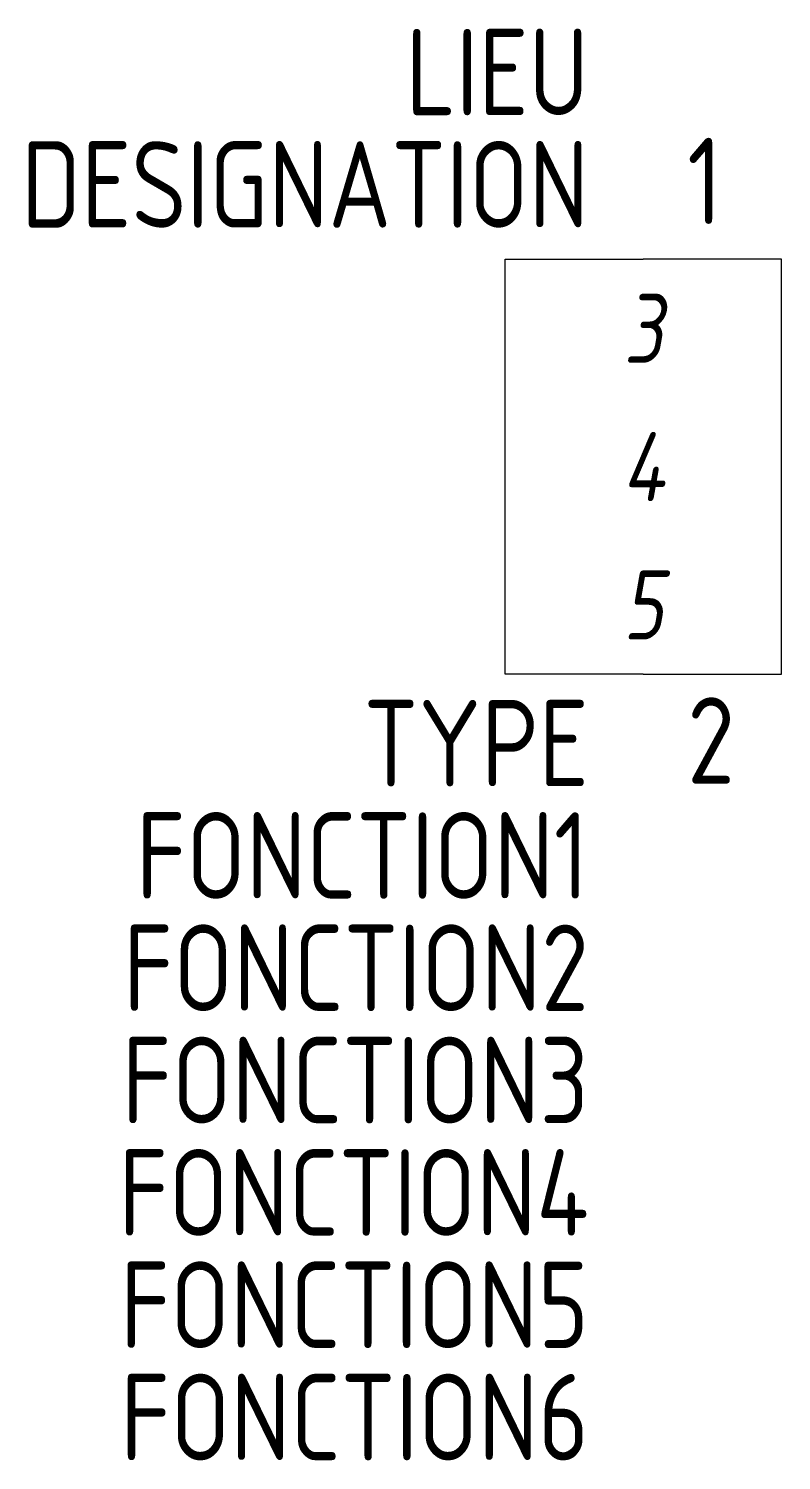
# Model space of a CAD drawing. Header units: millimetres. Extents: x -17.8 to 4, y -34.7 to 6.7.
import ezdxf
from ezdxf.enums import TextEntityAlignment as Align

# ---------------------------------------------------------------- set-up
doc = ezdxf.new("R2010")
doc.units = ezdxf.units.MM
for name, color, linetype in [('SYMB_FIL', 3, 'Continuous'), ('SYMB_TXT_CONTACT', 2, 'Continuous'), ('SYMB_TXT_NOM', 3, 'Continuous')]:
    doc.layers.add(name, color=color, linetype=linetype)
doc.styles.add('NET2_5', font='isocp.shx', dxfattribs={"width": 0.9, "height": 2.5})
doc.styles.add('NET_2', font='isocp.shx', dxfattribs={"width": 0.9, "height": 2})

msp = doc.modelspace()

# ---------------------------------------------------------------- linework, layer by layer
at = {"layer": 'SYMB_FIL'}
for points in [[(0, -12), (-4, -12), (-4, 0), (0, 0)], [(0, -12), (4, -12), (4, 0), (0, 0)]]:
    msp.add_lwpolyline(points, dxfattribs=at)

# ---------------------------------------------------------------- texts
at = {"layer": 'SYMB_TXT_CONTACT', "style": 'NET2_5', "width": 0.9, "flags": 8}
for tag, p in [('1', (1.275, 1.016)), ('2', (1.275, -15.173))]:
    msp.add_attdef(tag, p, '', height=2.5, dxfattribs=at)
at = {"layer": 'SYMB_TXT_CONTACT', "style": 'NET_2', "oblique": 10, "width": 0.9, "flags": 8}
for tag, text, p in [('3', 'U <', (0, -2)), ('4', '50...80V', (0, -6)), ('5', '130%', (0, -10))]:
    msp.add_attdef(tag, text=text, height=2, dxfattribs=at).set_placement(p, align=Align.MIDDLE_CENTER)
at = {"layer": 'SYMB_TXT_NOM', "style": 'NET2_5', "width": 0.9, "flags": 8}
for tag, text, p in [('LIEU', '', (-1.575, 4.166)), ('DESIGNATION', 'K?', (-1.575, 0.916)), ('TYPE', '', (-1.575, -15.25)), ('FONCTION1', '', (-1.575, -18.5)), ('FONCTION2', '', (-1.575, -21.75)), ('FONCTION3', '', (-1.575, -25)), ('FONCTION4', '', (-1.575, -28.25)), ('FONCTION5', '', (-1.575, -31.5)), ('FONCTION6', '', (-1.575, -34.75))]:
    msp.add_attdef(tag, text=text, height=2.5, dxfattribs=at).set_placement(p, align=Align.RIGHT)

doc.saveas('drawing.dxf')
